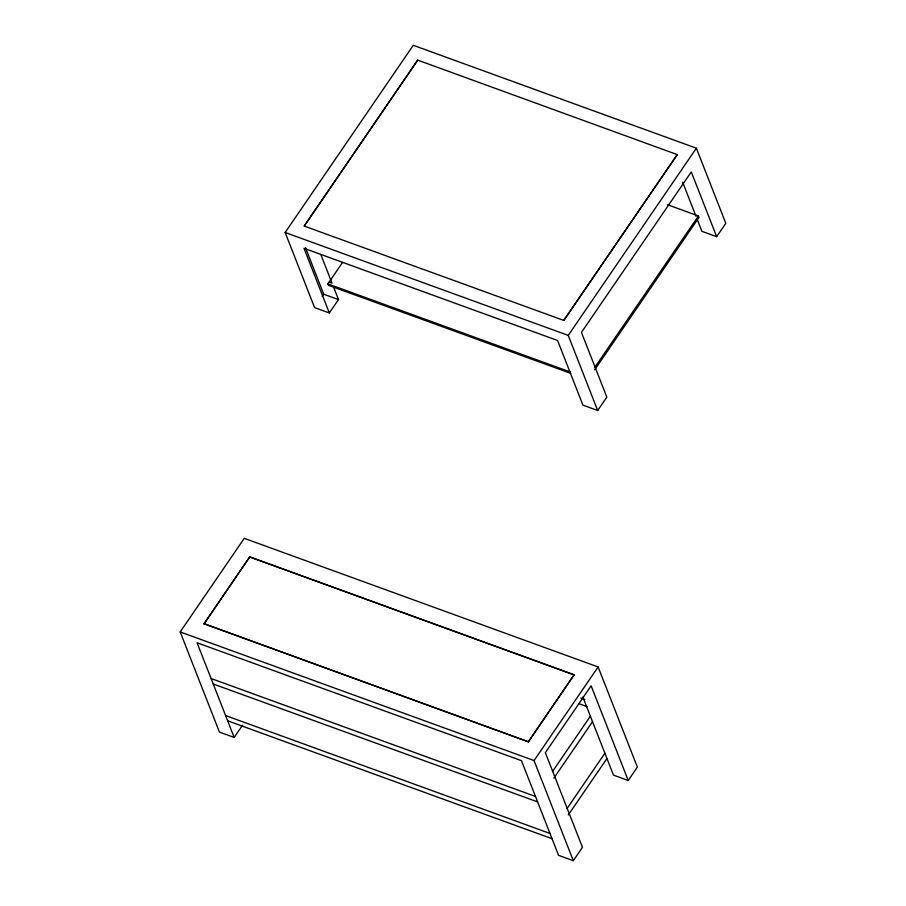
<?xml version="1.0" encoding="UTF-8"?>
<svg xmlns="http://www.w3.org/2000/svg" width="906" height="906" viewBox="0 0 906 906"><rect width="100%" height="100%" fill="white"/><g stroke="black" fill="none" stroke-linecap="round" stroke-linejoin="round"><path stroke-width="1.36" d="M333.589 287.1L338.482 299.592L329.331 312.966L314.586 307.61L285.152 232.502L413.283 45.3L696.374 148.199L725.808 223.306L716.657 236.67L701.912 231.313L697.02 218.822M304.201 225.934L417.7 60.124L677.258 154.609L563.77 320.418L304.269 226.092L417.7 60.124M570.735 373.374L328.436 285.311L327.881 283.895L342.627 262.344M322.208 296.466L323.736 294.235L305.492 247.689M242.57 725.174L234.178 737.439L219.433 732.082L180.192 631.935L244.258 538.334L598.13 666.963L637.371 767.099L628.22 780.474L613.475 775.117L582.875 697.042M203.997 623.713L249.762 556.862L574.144 674.766L528.47 741.833L203.997 623.713L528.47 741.833M204.088 623.928L249.762 556.862M716.657 236.67L691.278 171.914L581.448 332.377L606.827 397.134L597.677 410.509L568.243 335.401L696.374 148.199M594.97 367.134L698.435 215.979L667.597 204.767M594.732 369.716L698.99 217.395L698.435 215.979M528.379 741.618L574.144 674.766M628.22 780.474L591.12 685.797L545.355 752.66L582.456 847.325L573.305 860.7L534.053 760.564L598.13 666.963M552.513 771.538L590.384 716.204M553.872 778.163L592.535 721.674M567.02 808.56L604.902 753.237M568.3 814.97L606.963 758.492M285.152 232.502L568.243 335.401M329.105 282.106L332.049 283.182L320.803 254.495M327.881 283.895L570.18 371.958M323.736 294.235L338.482 299.592M597.677 410.509L582.932 405.141L557.598 340.497L303.997 248.312L329.331 312.966M249.852 557.065L574.223 674.97M580.848 698.05L584.846 699.5M579.013 703.724L586.986 706.623M180.192 631.935L534.053 760.564M211.087 678.526L535.469 796.431M213.238 683.996L537.62 801.901M225.605 715.559L549.987 833.463M227.666 720.814L552.048 838.718M573.305 860.7L558.56 855.343L521.46 760.666L197.078 642.762L234.178 737.439M677.258 154.609L563.77 320.418M682.682 182.242L696.046 216.33"/></g></svg>
